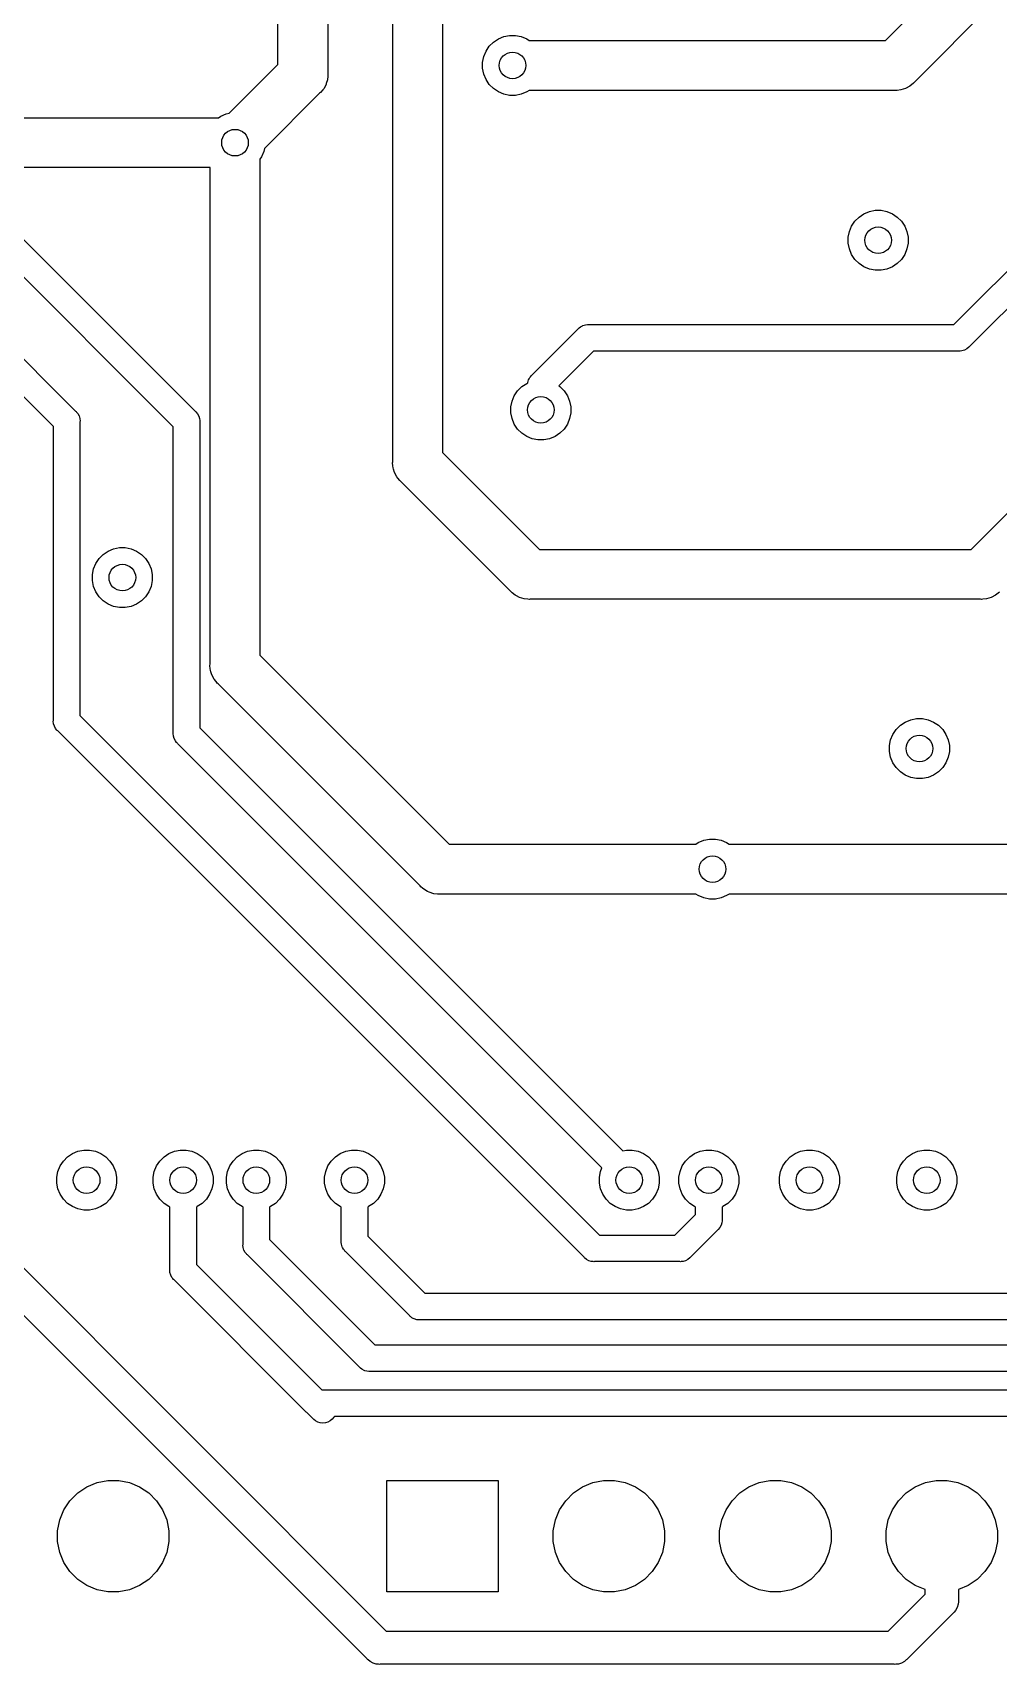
# Model space of a CAD drawing. Extents: x 3.58 to 7.49, y -4.48 to -2.36.
# Drawn here: x 5.611 to 6.191, y -4.45 to -3.469 of the extents above; entities that cross this region are included whole.
import ezdxf

# ---------------------------------------------------------------- set-up
doc = ezdxf.new("R2010")
doc.units = 0
doc.header["$MEASUREMENT"] = 0
doc.layers.add('BLACK', color=7, linetype='CONTINUOUS')

msp = doc.modelspace()

# ---------------------------------------------------------------- linework, layer by layer
at = {"layer": 'BLACK', "linetype": 'CONTINUOUS'}
for p, q in [((5.85709, -3.18298), (5.85709, -3.7217)), ((5.82709, -3.72718), (5.82709, -3.18846)), ((5.78809, -3.33173), (5.78809, -3.49389)), ((5.75809, -3.48842), (5.75809, -3.33721)), ((6.1644, -3.64476), (6.44594, -3.36322)), ((6.45932, -3.37247), (6.17365, -3.65813)), ((6.12331, -3.47398), (6.16256, -3.43473)), ((6.18764, -3.45207), (6.14066, -3.49906)), ((5.89059, -3.47302), (5.89386, -3.47167)), ((5.89386, -3.47167), (5.89734, -3.47098)), ((5.89734, -3.47098), (5.90089, -3.47098)), ((5.90089, -3.47098), (5.90436, -3.47167)), ((5.90436, -3.47167), (5.90764, -3.47302)), ((5.88181, -3.48373), (5.88316, -3.48045)), ((5.88316, -3.48045), (5.88513, -3.4775)), ((5.88513, -3.4775), (5.88764, -3.47499)), ((5.88764, -3.47499), (5.89059, -3.47302)), ((5.90764, -3.47302), (5.90906, -3.47398)), ((5.90906, -3.47398), (6.12331, -3.47398)), ((5.72871, -3.51779), (5.75809, -3.48842)), ((5.88111, -3.4872), (5.88181, -3.48373)), ((5.88111, -3.49075), (5.88111, -3.4872)), ((5.88181, -3.49423), (5.88111, -3.49075)), ((5.78701, -3.5004), (5.78562, -3.503)), ((5.78715, -3.49993), (5.78701, -3.5004)), ((5.78787, -3.49757), (5.78715, -3.49993)), ((5.78809, -3.49537), (5.78787, -3.49757)), ((5.78809, -3.49389), (5.78816, -3.49463)), ((5.78816, -3.49463), (5.78809, -3.49537)), ((5.78809, -3.49537), (5.78809, -3.49537)), ((5.88316, -3.4975), (5.88181, -3.49423)), ((5.88513, -3.50045), (5.88316, -3.4975)), ((5.88764, -3.50296), (5.88513, -3.50045)), ((6.14019, -3.49963), (6.1379, -3.50151)), ((6.14066, -3.49906), (6.14019, -3.49963)), ((5.78317, -3.50576), (5.74993, -3.539)), ((5.78374, -3.50529), (5.78317, -3.50576)), ((5.785, -3.50376), (5.78374, -3.50529)), ((5.78562, -3.503), (5.785, -3.50376)), ((5.89059, -3.50493), (5.88764, -3.50296)), ((5.89386, -3.50628), (5.89059, -3.50493)), ((5.89734, -3.50698), (5.89386, -3.50628)), ((5.90089, -3.50698), (5.89734, -3.50698)), ((5.90436, -3.50628), (5.90089, -3.50698)), ((5.90764, -3.50493), (5.90436, -3.50628)), ((5.90906, -3.50398), (5.90764, -3.50493)), ((6.12879, -3.50398), (5.90906, -3.50398)), ((6.12953, -3.50405), (6.12879, -3.50398)), ((6.13026, -3.50398), (6.12953, -3.50405)), ((6.13247, -3.50376), (6.13026, -3.50398)), ((6.13026, -3.50398), (6.13026, -3.50398)), ((6.1353, -3.5029), (6.13247, -3.50376)), ((6.1379, -3.50151), (6.1353, -3.5029)), ((5.49558, -3.52043), (5.72233, -3.52043)), ((5.72233, -3.52043), (5.72376, -3.51948)), ((5.72376, -3.51948), (5.72703, -3.51812)), ((5.72703, -3.51812), (5.72871, -3.51779)), ((5.74993, -3.539), (5.74959, -3.54068)), ((5.74823, -3.54396), (5.74728, -3.54538)), ((5.74728, -3.54538), (5.74728, -3.84339)), ((5.74959, -3.54068), (5.74823, -3.54396)), ((5.71728, -3.55043), (5.49011, -3.55043)), ((5.71728, -3.84887), (5.71728, -3.55043)), ((6.10742, -3.58011), (6.11037, -3.57814)), ((6.11037, -3.57814), (6.11365, -3.57679)), ((6.11365, -3.57679), (6.11712, -3.57609)), ((6.11712, -3.57609), (6.12067, -3.57609)), ((6.12067, -3.57609), (6.12415, -3.57679)), ((6.12415, -3.57679), (6.12742, -3.57814)), ((6.12742, -3.57814), (6.13037, -3.58011)), ((5.59281, -3.58124), (5.70852, -3.69695)), ((6.1009, -3.59232), (6.10159, -3.58884)), ((6.10159, -3.58884), (6.10295, -3.58557)), ((6.10295, -3.58557), (6.10492, -3.58262)), ((6.10492, -3.58262), (6.10742, -3.58011)), ((6.13037, -3.58011), (6.13288, -3.58262)), ((6.13288, -3.58262), (6.13485, -3.58557)), ((6.13485, -3.58557), (6.13621, -3.58884)), ((6.13621, -3.58884), (6.1369, -3.59232)), ((5.69514, -3.7062), (5.58356, -3.59461)), ((6.1009, -3.59587), (6.1009, -3.59232)), ((6.10159, -3.59934), (6.1009, -3.59587)), ((6.1369, -3.59587), (6.13621, -3.59934)), ((6.1369, -3.59232), (6.1369, -3.59587)), ((6.10295, -3.60262), (6.10159, -3.59934)), ((6.10492, -3.60557), (6.10295, -3.60262)), ((6.10742, -3.60808), (6.10492, -3.60557)), ((6.11037, -3.61005), (6.10742, -3.60808)), ((6.13037, -3.60808), (6.12742, -3.61005)), ((6.13288, -3.60557), (6.13037, -3.60808)), ((6.13485, -3.60262), (6.13288, -3.60557)), ((6.13621, -3.59934), (6.13485, -3.60262)), ((6.11365, -3.6114), (6.11037, -3.61005)), ((6.11712, -3.61209), (6.11365, -3.6114)), ((6.12067, -3.61209), (6.11712, -3.61209)), ((6.12415, -3.6114), (6.12067, -3.61209)), ((6.12742, -3.61005), (6.12415, -3.6114)), ((5.57693, -3.63727), (5.63648, -3.69682)), ((5.91076, -3.67517), (5.93855, -3.64738)), ((5.93855, -3.64738), (5.9388, -3.64707)), ((5.9388, -3.64707), (5.93911, -3.64682)), ((5.93911, -3.64682), (5.94002, -3.64607)), ((5.94002, -3.64607), (5.94113, -3.64548)), ((5.94113, -3.64548), (5.94141, -3.64533)), ((5.94141, -3.64533), (5.94292, -3.64487)), ((5.94292, -3.64487), (5.9441, -3.64476)), ((5.9441, -3.64476), (5.94449, -3.64472)), ((5.9441, -3.64476), (5.9441, -3.64476)), ((5.94449, -3.64472), (5.94488, -3.64476)), ((5.94488, -3.64476), (6.1644, -3.64476)), ((5.6231, -3.70607), (5.56562, -3.64859)), ((6.17365, -3.65813), (6.1734, -3.65844)), ((5.9478, -3.66076), (5.92693, -3.68162)), ((6.16732, -3.66076), (5.9478, -3.66076)), ((6.16772, -3.66079), (6.16732, -3.66076)), ((6.16811, -3.66076), (6.16772, -3.66079)), ((6.16928, -3.66064), (6.16811, -3.66076)), ((6.16811, -3.66076), (6.16811, -3.66076)), ((6.17079, -3.66018), (6.16928, -3.66064)), ((6.17218, -3.65944), (6.17079, -3.66018)), ((6.1734, -3.65844), (6.17218, -3.65944)), ((5.90871, -3.67803), (5.90908, -3.67734)), ((5.90908, -3.67734), (5.90946, -3.67664)), ((5.90946, -3.67664), (5.90989, -3.67611)), ((5.90989, -3.67611), (5.91046, -3.67542)), ((5.91046, -3.67542), (5.91076, -3.67517)), ((5.89883, -3.69081), (5.90019, -3.68754)), ((5.90019, -3.68754), (5.90216, -3.68459)), ((5.90216, -3.68459), (5.90467, -3.68208)), ((5.90467, -3.68208), (5.90762, -3.68011)), ((5.90762, -3.68011), (5.90823, -3.67986)), ((5.90823, -3.67986), (5.90826, -3.67953)), ((5.90826, -3.67953), (5.90871, -3.67803)), ((5.92693, -3.68162), (5.92762, -3.68208)), ((5.92762, -3.68208), (5.93012, -3.68459)), ((5.93012, -3.68459), (5.93209, -3.68754)), ((5.93209, -3.68754), (5.93345, -3.69081)), ((5.63648, -3.69682), (5.63679, -3.69707)), ((5.63679, -3.69707), (5.63704, -3.69738)), ((5.63704, -3.69738), (5.63704, -3.69738)), ((5.63704, -3.69738), (5.63779, -3.69829)), ((5.70852, -3.69695), (5.70883, -3.6972)), ((5.70883, -3.6972), (5.70983, -3.69842)), ((5.89814, -3.69429), (5.89883, -3.69081)), ((5.89814, -3.69784), (5.89814, -3.69429)), ((5.93345, -3.69081), (5.93414, -3.69429)), ((5.93414, -3.69429), (5.93414, -3.69784)), ((5.6231, -3.88268), (5.6231, -3.70607)), ((5.63779, -3.69829), (5.63853, -3.69968)), ((5.63853, -3.69968), (5.63899, -3.70119)), ((5.63899, -3.70119), (5.63914, -3.70276)), ((5.63914, -3.70276), (5.6391, -3.70315)), ((5.6391, -3.70315), (5.6391, -3.87976)), ((5.69514, -3.89015), (5.69514, -3.7062)), ((5.70983, -3.69842), (5.71057, -3.69981)), ((5.71057, -3.69981), (5.71103, -3.70131)), ((5.71103, -3.70131), (5.71114, -3.70249)), ((5.71114, -3.70249), (5.71114, -3.70249)), ((5.71114, -3.70249), (5.71118, -3.70288)), ((5.71118, -3.70288), (5.71114, -3.70327)), ((5.71114, -3.70327), (5.71114, -3.88723)), ((5.89883, -3.70131), (5.89814, -3.69784)), ((5.90019, -3.70459), (5.89883, -3.70131)), ((5.90216, -3.70754), (5.90019, -3.70459)), ((5.93209, -3.70459), (5.93012, -3.70754)), ((5.93345, -3.70131), (5.93209, -3.70459)), ((5.93414, -3.69784), (5.93345, -3.70131)), ((5.90467, -3.71004), (5.90216, -3.70754)), ((5.90762, -3.71201), (5.90467, -3.71004)), ((5.91089, -3.71337), (5.90762, -3.71201)), ((5.91437, -3.71406), (5.91089, -3.71337)), ((5.91791, -3.71406), (5.91437, -3.71406)), ((5.92139, -3.71337), (5.91791, -3.71406)), ((5.92467, -3.71201), (5.92139, -3.71337)), ((5.92762, -3.71004), (5.92467, -3.71201)), ((5.93012, -3.70754), (5.92762, -3.71004)), ((5.85709, -3.7217), (5.91527, -3.77988)), ((5.82701, -3.72791), (5.82709, -3.72718)), ((5.82718, -3.72964), (5.82701, -3.72791)), ((5.8273, -3.73085), (5.82718, -3.72964)), ((5.82756, -3.73171), (5.8273, -3.73085)), ((5.82816, -3.73368), (5.82756, -3.73171)), ((5.82955, -3.73629), (5.82816, -3.73368)), ((5.83026, -3.73715), (5.82955, -3.73629)), ((5.83143, -3.73857), (5.83026, -3.73715)), ((5.832, -3.73904), (5.83143, -3.73857)), ((5.89793, -3.80497), (5.832, -3.73904)), ((6.17489, -3.77988), (6.1985, -3.75627)), ((5.64862, -3.78832), (5.65059, -3.78538)), ((5.65059, -3.78538), (5.65309, -3.78287)), ((5.65309, -3.78287), (5.65604, -3.7809)), ((5.65604, -3.7809), (5.65932, -3.77954)), ((5.65932, -3.77954), (5.66279, -3.77885)), ((5.66279, -3.77885), (5.66634, -3.77885)), ((5.66634, -3.77885), (5.66982, -3.77954)), ((5.66982, -3.77954), (5.67309, -3.7809)), ((5.67309, -3.7809), (5.67604, -3.78287)), ((5.67604, -3.78287), (5.67855, -3.78538)), ((5.67855, -3.78538), (5.68052, -3.78832)), ((5.91527, -3.77988), (6.17489, -3.77988)), ((5.64657, -3.79508), (5.64726, -3.7916)), ((5.64657, -3.79862), (5.64657, -3.79508)), ((5.64726, -3.7916), (5.64862, -3.78832)), ((5.68052, -3.78832), (5.68188, -3.7916)), ((5.68188, -3.7916), (5.68257, -3.79508)), ((5.68257, -3.79508), (5.68257, -3.79862)), ((5.64726, -3.8021), (5.64657, -3.79862)), ((5.64862, -3.80538), (5.64726, -3.8021)), ((5.68188, -3.8021), (5.68052, -3.80538)), ((5.68257, -3.79862), (5.68188, -3.8021)), ((5.8984, -3.80554), (5.89793, -3.80497)), ((5.65059, -3.80832), (5.64862, -3.80538)), ((5.65309, -3.81083), (5.65059, -3.80832)), ((5.65604, -3.8128), (5.65309, -3.81083)), ((5.65932, -3.81416), (5.65604, -3.8128)), ((5.66279, -3.81485), (5.65932, -3.81416)), ((5.66634, -3.81485), (5.66279, -3.81485)), ((5.66982, -3.81416), (5.66634, -3.81485)), ((5.67309, -3.8128), (5.66982, -3.81416)), ((5.67604, -3.81083), (5.67309, -3.8128)), ((5.67855, -3.80832), (5.67604, -3.81083)), ((5.68052, -3.80538), (5.67855, -3.80832)), ((5.89897, -3.80601), (5.8984, -3.80554)), ((5.90068, -3.80741), (5.89897, -3.80601)), ((5.90159, -3.8079), (5.90068, -3.80741)), ((5.90329, -3.80881), (5.90159, -3.8079)), ((5.90611, -3.80966), (5.90329, -3.80881)), ((5.90832, -3.80988), (5.90611, -3.80966)), ((5.90906, -3.80995), (5.90832, -3.80988)), ((5.90832, -3.80988), (5.90832, -3.80988)), ((5.90979, -3.80988), (5.90906, -3.80995)), ((6.18037, -3.80988), (5.90979, -3.80988)), ((6.1811, -3.80995), (6.18037, -3.80988)), ((6.18184, -3.80988), (6.1811, -3.80995)), ((6.18404, -3.80966), (6.18184, -3.80988)), ((6.18184, -3.80988), (6.18184, -3.80988)), ((6.18687, -3.80881), (6.18404, -3.80966)), ((6.18948, -3.80741), (6.18687, -3.80881)), ((6.19176, -3.80554), (6.18948, -3.80741)), ((5.74728, -3.84339), (5.86094, -3.95705)), ((5.71721, -3.84961), (5.71728, -3.84887)), ((5.71742, -3.85177), (5.71721, -3.84961)), ((5.7175, -3.85255), (5.71742, -3.85177)), ((5.71776, -3.8534), (5.7175, -3.85255)), ((5.71836, -3.85537), (5.71776, -3.8534)), ((5.71975, -3.85798), (5.71836, -3.85537)), ((5.72091, -3.85939), (5.71975, -3.85798)), ((5.72163, -3.86026), (5.72091, -3.85939)), ((5.7222, -3.86073), (5.72163, -3.86026)), ((5.8436, -3.98213), (5.7222, -3.86073)), ((5.62306, -3.88307), (5.6231, -3.88268)), ((5.62322, -3.88464), (5.62306, -3.88307)), ((5.6391, -3.87976), (5.95134, -4.19199)), ((6.13223, -3.88562), (6.13517, -3.88365)), ((6.13517, -3.88365), (6.13845, -3.8823)), ((6.13845, -3.8823), (6.14193, -3.88161)), ((6.14193, -3.88161), (6.14547, -3.88161)), ((6.14547, -3.88161), (6.14895, -3.8823)), ((6.14895, -3.8823), (6.15223, -3.88365)), ((6.15223, -3.88365), (6.15518, -3.88562)), ((5.62368, -3.88615), (5.62322, -3.88464)), ((5.62442, -3.88754), (5.62368, -3.88615)), ((5.62517, -3.88845), (5.62442, -3.88754)), ((5.62542, -3.88876), (5.62517, -3.88845)), ((5.62572, -3.88901), (5.62542, -3.88876)), ((5.94209, -4.20537), (5.62572, -3.88901)), ((5.6951, -3.89054), (5.69514, -3.89015)), ((5.69526, -3.89211), (5.6951, -3.89054)), ((5.69571, -3.89362), (5.69526, -3.89211)), ((5.71114, -3.88723), (5.96534, -4.14143)), ((6.12639, -3.89436), (6.12775, -3.89108)), ((6.12775, -3.89108), (6.12972, -3.88813)), ((6.12972, -3.88813), (6.13223, -3.88562)), ((6.15518, -3.88562), (6.15768, -3.88813)), ((6.15768, -3.88813), (6.15965, -3.89108)), ((6.15965, -3.89108), (6.16101, -3.89436)), ((5.69646, -3.89501), (5.69571, -3.89362)), ((5.69716, -3.89586), (5.69646, -3.89501)), ((5.69746, -3.89623), (5.69716, -3.89586)), ((5.69776, -3.89648), (5.69746, -3.89623)), ((5.95287, -4.15159), (5.69776, -3.89648)), ((6.1257, -3.89783), (6.12639, -3.89436)), ((6.1257, -3.90138), (6.1257, -3.89783)), ((6.12639, -3.90486), (6.1257, -3.90138)), ((6.16101, -3.89436), (6.1617, -3.89783)), ((6.1617, -3.90138), (6.16101, -3.90486)), ((6.1617, -3.89783), (6.1617, -3.90138)), ((6.12775, -3.90813), (6.12639, -3.90486)), ((6.12972, -3.91108), (6.12775, -3.90813)), ((6.13223, -3.91359), (6.12972, -3.91108)), ((6.15768, -3.91108), (6.15518, -3.91359)), ((6.15965, -3.90813), (6.15768, -3.91108)), ((6.16101, -3.90486), (6.15965, -3.90813)), ((6.13517, -3.91556), (6.13223, -3.91359)), ((6.13845, -3.91691), (6.13517, -3.91556)), ((6.14193, -3.91761), (6.13845, -3.91691)), ((6.14547, -3.91761), (6.14193, -3.91761)), ((6.14895, -3.91691), (6.14547, -3.91761)), ((6.15223, -3.91556), (6.14895, -3.91691)), ((6.15518, -3.91359), (6.15223, -3.91556)), ((5.86094, -3.95705), (6.00934, -3.95705)), ((6.00934, -3.95705), (6.01077, -3.9561)), ((6.01077, -3.9561), (6.01404, -3.95474)), ((6.01404, -3.95474), (6.01752, -3.95405)), ((6.01752, -3.95405), (6.02106, -3.95405)), ((6.02106, -3.95405), (6.02454, -3.95474)), ((6.02454, -3.95474), (6.02782, -3.9561)), ((6.02782, -3.9561), (6.02924, -3.95705)), ((6.02924, -3.95705), (6.31032, -3.95705)), ((5.84407, -3.98271), (5.8436, -3.98213)), ((5.84507, -3.98353), (5.84407, -3.98271)), ((5.84635, -3.98458), (5.84507, -3.98353)), ((5.84806, -3.9855), (5.84635, -3.98458)), ((5.84896, -3.98597), (5.84806, -3.9855)), ((5.85178, -3.98683), (5.84896, -3.98597)), ((5.85399, -3.98705), (5.85178, -3.98683)), ((5.85472, -3.98712), (5.85399, -3.98705)), ((5.85399, -3.98705), (5.85399, -3.98705)), ((5.85546, -3.98705), (5.85472, -3.98712)), ((6.00934, -3.98705), (5.85546, -3.98705)), ((6.01077, -3.988), (6.00934, -3.98705)), ((6.01404, -3.98936), (6.01077, -3.988)), ((6.01752, -3.99005), (6.01404, -3.98936)), ((6.02106, -3.99005), (6.01752, -3.99005)), ((6.02454, -3.98936), (6.02106, -3.99005)), ((6.02782, -3.988), (6.02454, -3.98936)), ((6.02924, -3.98705), (6.02782, -3.988)), ((6.3158, -3.98705), (6.02924, -3.98705)), ((5.62714, -4.15047), (5.62911, -4.14752)), ((5.62911, -4.14752), (5.63161, -4.14501)), ((5.63161, -4.14501), (5.63456, -4.14304)), ((5.63456, -4.14304), (5.63784, -4.14168)), ((5.63784, -4.14168), (5.64131, -4.14099)), ((5.64131, -4.14099), (5.64486, -4.14099)), ((5.64486, -4.14099), (5.64834, -4.14168)), ((5.64834, -4.14168), (5.65161, -4.14304)), ((5.65161, -4.14304), (5.65456, -4.14501)), ((5.65456, -4.14501), (5.65707, -4.14752)), ((5.65707, -4.14752), (5.65904, -4.15047)), ((5.68514, -4.15047), (5.68711, -4.14752)), ((5.68711, -4.14752), (5.68961, -4.14501)), ((5.68961, -4.14501), (5.69256, -4.14304)), ((5.69256, -4.14304), (5.69584, -4.14168)), ((5.69584, -4.14168), (5.69931, -4.14099)), ((5.69931, -4.14099), (5.70286, -4.14099)), ((5.70286, -4.14099), (5.70634, -4.14168)), ((5.70634, -4.14168), (5.70961, -4.14304)), ((5.70961, -4.14304), (5.71256, -4.14501)), ((5.71256, -4.14501), (5.71507, -4.14752)), ((5.71507, -4.14752), (5.71704, -4.15047)), ((5.72914, -4.15047), (5.73111, -4.14752)), ((5.73111, -4.14752), (5.73361, -4.14501)), ((5.73361, -4.14501), (5.73656, -4.14304)), ((5.73656, -4.14304), (5.73984, -4.14168)), ((5.73984, -4.14168), (5.74331, -4.14099)), ((5.74331, -4.14099), (5.74686, -4.14099)), ((5.74686, -4.14099), (5.75034, -4.14168)), ((5.75034, -4.14168), (5.75361, -4.14304)), ((5.75361, -4.14304), (5.75656, -4.14501)), ((5.75656, -4.14501), (5.75907, -4.14752)), ((5.75907, -4.14752), (5.76104, -4.15047)), ((5.78814, -4.15047), (5.79011, -4.14752)), ((5.79011, -4.14752), (5.79261, -4.14501)), ((5.79261, -4.14501), (5.79556, -4.14304)), ((5.79556, -4.14304), (5.79884, -4.14168)), ((5.79884, -4.14168), (5.80231, -4.14099)), ((5.80231, -4.14099), (5.80586, -4.14099)), ((5.80586, -4.14099), (5.80934, -4.14168)), ((5.80934, -4.14168), (5.81261, -4.14304)), ((5.81261, -4.14304), (5.81556, -4.14501)), ((5.81556, -4.14501), (5.81807, -4.14752)), ((5.81807, -4.14752), (5.82004, -4.15047)), ((5.96534, -4.14143), (5.96752, -4.14099)), ((5.96752, -4.14099), (5.97106, -4.14099)), ((5.97106, -4.14099), (5.97454, -4.14168)), ((5.97454, -4.14168), (5.97782, -4.14304)), ((5.97782, -4.14304), (5.98077, -4.14501)), ((5.98077, -4.14501), (5.98327, -4.14752)), ((5.98327, -4.14752), (5.98524, -4.15047)), ((6.00114, -4.15047), (6.00311, -4.14752)), ((6.00311, -4.14752), (6.00561, -4.14501)), ((6.00561, -4.14501), (6.00856, -4.14304)), ((6.00856, -4.14304), (6.01184, -4.14168)), ((6.01184, -4.14168), (6.01531, -4.14099)), ((6.01531, -4.14099), (6.01886, -4.14099)), ((6.01886, -4.14099), (6.02234, -4.14168)), ((6.02234, -4.14168), (6.02561, -4.14304)), ((6.02561, -4.14304), (6.02856, -4.14501)), ((6.02856, -4.14501), (6.03107, -4.14752)), ((6.03107, -4.14752), (6.03304, -4.15047)), ((6.06161, -4.15047), (6.06358, -4.14752)), ((6.06358, -4.14752), (6.06608, -4.14501)), ((6.06608, -4.14501), (6.06903, -4.14304)), ((6.06903, -4.14304), (6.07231, -4.14168)), ((6.07231, -4.14168), (6.07579, -4.14099)), ((6.07579, -4.14099), (6.07933, -4.14099)), ((6.07933, -4.14099), (6.08281, -4.14168)), ((6.08281, -4.14168), (6.08609, -4.14304)), ((6.08609, -4.14304), (6.08903, -4.14501)), ((6.08903, -4.14501), (6.09154, -4.14752)), ((6.09154, -4.14752), (6.09351, -4.15047)), ((6.13214, -4.15047), (6.13411, -4.14752)), ((6.13411, -4.14752), (6.13661, -4.14501)), ((6.13661, -4.14501), (6.13956, -4.14304)), ((6.13956, -4.14304), (6.14284, -4.14168)), ((6.14284, -4.14168), (6.14631, -4.14099)), ((6.14631, -4.14099), (6.14986, -4.14099)), ((6.14986, -4.14099), (6.15334, -4.14168)), ((6.15334, -4.14168), (6.15661, -4.14304)), ((6.15661, -4.14304), (6.15956, -4.14501)), ((6.15956, -4.14501), (6.16207, -4.14752)), ((6.16207, -4.14752), (6.16404, -4.15047)), ((5.62509, -4.15722), (5.62578, -4.15374)), ((5.62509, -4.16076), (5.62509, -4.15722)), ((5.62578, -4.15374), (5.62714, -4.15047)), ((5.65904, -4.15047), (5.66039, -4.15374)), ((5.66039, -4.15374), (5.66109, -4.15722)), ((5.66109, -4.15722), (5.66109, -4.16076)), ((5.68309, -4.15722), (5.68378, -4.15374)), ((5.68309, -4.16076), (5.68309, -4.15722)), ((5.68378, -4.15374), (5.68514, -4.15047)), ((5.71704, -4.15047), (5.71839, -4.15374)), ((5.71839, -4.15374), (5.71909, -4.15722)), ((5.71909, -4.15722), (5.71909, -4.16076)), ((5.72709, -4.15722), (5.72778, -4.15374)), ((5.72709, -4.16076), (5.72709, -4.15722)), ((5.72778, -4.15374), (5.72914, -4.15047)), ((5.76104, -4.15047), (5.76239, -4.15374)), ((5.76239, -4.15374), (5.76309, -4.15722)), ((5.76309, -4.15722), (5.76309, -4.16076)), ((5.78609, -4.15722), (5.78678, -4.15374)), ((5.78609, -4.16076), (5.78609, -4.15722)), ((5.78678, -4.15374), (5.78814, -4.15047)), ((5.82004, -4.15047), (5.82139, -4.15374)), ((5.82139, -4.15374), (5.82209, -4.15722)), ((5.82209, -4.15722), (5.82209, -4.16076)), ((5.95129, -4.15722), (5.95198, -4.15374)), ((5.95129, -4.16076), (5.95129, -4.15722)), ((5.95198, -4.15374), (5.95287, -4.15159)), ((5.98524, -4.15047), (5.9866, -4.15374)), ((5.9866, -4.15374), (5.98729, -4.15722)), ((5.98729, -4.15722), (5.98729, -4.16076)), ((5.99909, -4.15722), (5.99978, -4.15374)), ((5.99909, -4.16076), (5.99909, -4.15722)), ((5.99978, -4.15374), (6.00114, -4.15047)), ((6.03304, -4.15047), (6.03439, -4.15374)), ((6.03439, -4.15374), (6.03509, -4.15722)), ((6.03509, -4.15722), (6.03509, -4.16076)), ((6.05956, -4.15722), (6.06025, -4.15374)), ((6.05956, -4.16076), (6.05956, -4.15722)), ((6.06025, -4.15374), (6.06161, -4.15047)), ((6.09351, -4.15047), (6.09487, -4.15374)), ((6.09487, -4.15374), (6.09556, -4.15722)), ((6.09556, -4.15722), (6.09556, -4.16076)), ((6.13009, -4.15722), (6.13078, -4.15374)), ((6.13009, -4.16076), (6.13009, -4.15722)), ((6.13078, -4.15374), (6.13214, -4.15047)), ((6.16404, -4.15047), (6.16539, -4.15374)), ((6.16539, -4.15374), (6.16609, -4.15722)), ((6.16609, -4.15722), (6.16609, -4.16076)), ((5.62578, -4.16424), (5.62509, -4.16076)), ((5.62714, -4.16752), (5.62578, -4.16424)), ((5.62911, -4.17047), (5.62714, -4.16752)), ((5.65904, -4.16752), (5.65707, -4.17047)), ((5.66039, -4.16424), (5.65904, -4.16752)), ((5.66109, -4.16076), (5.66039, -4.16424)), ((5.68378, -4.16424), (5.68309, -4.16076)), ((5.68514, -4.16752), (5.68378, -4.16424)), ((5.68711, -4.17047), (5.68514, -4.16752)), ((5.71704, -4.16752), (5.71507, -4.17047)), ((5.71839, -4.16424), (5.71704, -4.16752)), ((5.71909, -4.16076), (5.71839, -4.16424)), ((5.72778, -4.16424), (5.72709, -4.16076)), ((5.72914, -4.16752), (5.72778, -4.16424)), ((5.73111, -4.17047), (5.72914, -4.16752)), ((5.76104, -4.16752), (5.75907, -4.17047)), ((5.76239, -4.16424), (5.76104, -4.16752)), ((5.76309, -4.16076), (5.76239, -4.16424)), ((5.78678, -4.16424), (5.78609, -4.16076)), ((5.78814, -4.16752), (5.78678, -4.16424)), ((5.79011, -4.17047), (5.78814, -4.16752)), ((5.82004, -4.16752), (5.81807, -4.17047)), ((5.82139, -4.16424), (5.82004, -4.16752)), ((5.82209, -4.16076), (5.82139, -4.16424)), ((5.95198, -4.16424), (5.95129, -4.16076)), ((5.95334, -4.16752), (5.95198, -4.16424)), ((5.95531, -4.17047), (5.95334, -4.16752)), ((5.98524, -4.16752), (5.98327, -4.17047)), ((5.9866, -4.16424), (5.98524, -4.16752)), ((5.98729, -4.16076), (5.9866, -4.16424)), ((5.99978, -4.16424), (5.99909, -4.16076)), ((6.00114, -4.16752), (5.99978, -4.16424)), ((6.00311, -4.17047), (6.00114, -4.16752)), ((6.03304, -4.16752), (6.03107, -4.17047)), ((6.03439, -4.16424), (6.03304, -4.16752)), ((6.03509, -4.16076), (6.03439, -4.16424)), ((6.06025, -4.16424), (6.05956, -4.16076)), ((6.06161, -4.16752), (6.06025, -4.16424)), ((6.06358, -4.17047), (6.06161, -4.16752)), ((6.09351, -4.16752), (6.09154, -4.17047)), ((6.09487, -4.16424), (6.09351, -4.16752)), ((6.09556, -4.16076), (6.09487, -4.16424)), ((6.13078, -4.16424), (6.13009, -4.16076)), ((6.13214, -4.16752), (6.13078, -4.16424)), ((6.13411, -4.17047), (6.13214, -4.16752)), ((6.16404, -4.16752), (6.16207, -4.17047)), ((6.16539, -4.16424), (6.16404, -4.16752)), ((6.16609, -4.16076), (6.16539, -4.16424)), ((5.63161, -4.17297), (5.62911, -4.17047)), ((5.63456, -4.17494), (5.63161, -4.17297)), ((5.63784, -4.1763), (5.63456, -4.17494)), ((5.64131, -4.17699), (5.63784, -4.1763)), ((5.64486, -4.17699), (5.64131, -4.17699)), ((5.64834, -4.1763), (5.64486, -4.17699)), ((5.65161, -4.17494), (5.64834, -4.1763)), ((5.65456, -4.17297), (5.65161, -4.17494)), ((5.65707, -4.17047), (5.65456, -4.17297)), ((5.68961, -4.17297), (5.68711, -4.17047)), ((5.69256, -4.17494), (5.68961, -4.17297)), ((5.69309, -4.17516), (5.69256, -4.17494)), ((5.69309, -4.2126), (5.69309, -4.17516)), ((5.70961, -4.17494), (5.70909, -4.17516)), ((5.70909, -4.17516), (5.70909, -4.20968)), ((5.71256, -4.17297), (5.70961, -4.17494)), ((5.71507, -4.17047), (5.71256, -4.17297)), ((5.73361, -4.17297), (5.73111, -4.17047)), ((5.73656, -4.17494), (5.73361, -4.17297)), ((5.73709, -4.17516), (5.73656, -4.17494)), ((5.73709, -4.1976), (5.73709, -4.17516)), ((5.75361, -4.17494), (5.75309, -4.17516)), ((5.75309, -4.17516), (5.75309, -4.19468)), ((5.75656, -4.17297), (5.75361, -4.17494)), ((5.75907, -4.17047), (5.75656, -4.17297)), ((5.79261, -4.17297), (5.79011, -4.17047)), ((5.79556, -4.17494), (5.79261, -4.17297)), ((5.79609, -4.17516), (5.79556, -4.17494)), ((5.79609, -4.1956), (5.79609, -4.17516)), ((5.81261, -4.17494), (5.81209, -4.17516)), ((5.81209, -4.17516), (5.81209, -4.19268)), ((5.81556, -4.17297), (5.81261, -4.17494)), ((5.81807, -4.17047), (5.81556, -4.17297)), ((5.95782, -4.17297), (5.95531, -4.17047)), ((5.96077, -4.17494), (5.95782, -4.17297)), ((5.96404, -4.1763), (5.96077, -4.17494)), ((5.96752, -4.17699), (5.96404, -4.1763)), ((5.97106, -4.17699), (5.96752, -4.17699)), ((5.97454, -4.1763), (5.97106, -4.17699)), ((5.97782, -4.17494), (5.97454, -4.1763)), ((5.98077, -4.17297), (5.97782, -4.17494)), ((5.98327, -4.17047), (5.98077, -4.17297)), ((6.00561, -4.17297), (6.00311, -4.17047)), ((6.00856, -4.17494), (6.00561, -4.17297)), ((6.00909, -4.17516), (6.00856, -4.17494)), ((6.00909, -4.17968), (6.00909, -4.17516)), ((6.02561, -4.17494), (6.02509, -4.17516)), ((6.02509, -4.17516), (6.02509, -4.1826)), ((6.02856, -4.17297), (6.02561, -4.17494)), ((6.03107, -4.17047), (6.02856, -4.17297)), ((6.06608, -4.17297), (6.06358, -4.17047)), ((6.06903, -4.17494), (6.06608, -4.17297)), ((6.07231, -4.1763), (6.06903, -4.17494)), ((6.07579, -4.17699), (6.07231, -4.1763)), ((6.07933, -4.17699), (6.07579, -4.17699)), ((6.08281, -4.1763), (6.07933, -4.17699)), ((6.08609, -4.17494), (6.08281, -4.1763)), ((6.08903, -4.17297), (6.08609, -4.17494)), ((6.09154, -4.17047), (6.08903, -4.17297)), ((6.13661, -4.17297), (6.13411, -4.17047)), ((6.13956, -4.17494), (6.13661, -4.17297)), ((6.14284, -4.1763), (6.13956, -4.17494)), ((6.14631, -4.17699), (6.14284, -4.1763)), ((6.14986, -4.17699), (6.14631, -4.17699)), ((6.15334, -4.1763), (6.14986, -4.17699)), ((6.15661, -4.17494), (6.15334, -4.1763)), ((6.15956, -4.17297), (6.15661, -4.17494)), ((6.16207, -4.17047), (6.15956, -4.17297)), ((5.57309, -4.17985), (5.82323, -4.42999)), ((5.99677, -4.19199), (6.00909, -4.17968)), ((6.02377, -4.18746), (6.02277, -4.18868)), ((6.02451, -4.18607), (6.02377, -4.18746)), ((6.02497, -4.18456), (6.02451, -4.18607)), ((6.02509, -4.18339), (6.02497, -4.18456)), ((6.02509, -4.1826), (6.02513, -4.18299)), ((6.02513, -4.18299), (6.02509, -4.18338)), ((6.02509, -4.18338), (6.02509, -4.18339)), ((5.81167, -4.44672), (5.55636, -4.19141)), ((5.75309, -4.19468), (5.8164, -4.25799)), ((5.79605, -4.19599), (5.79609, -4.1956)), ((5.79609, -4.19638), (5.79605, -4.19599)), ((5.79609, -4.19639), (5.79609, -4.19638)), ((5.7962, -4.19756), (5.79609, -4.19639)), ((5.79666, -4.19907), (5.7962, -4.19756)), ((5.81209, -4.19268), (5.8464, -4.22699)), ((5.95134, -4.19199), (5.99677, -4.19199)), ((6.02247, -4.18893), (6.00602, -4.20537)), ((6.02277, -4.18868), (6.02247, -4.18893)), ((5.73705, -4.19799), (5.73709, -4.1976)), ((5.7372, -4.19956), (5.73705, -4.19799)), ((5.73766, -4.20107), (5.7372, -4.19956)), ((5.7384, -4.20246), (5.73766, -4.20107)), ((5.73915, -4.20337), (5.7384, -4.20246)), ((5.7394, -4.20368), (5.73915, -4.20337)), ((5.73971, -4.20393), (5.7394, -4.20368)), ((5.80715, -4.27137), (5.73971, -4.20393)), ((5.79692, -4.19956), (5.79666, -4.19907)), ((5.7974, -4.20046), (5.79692, -4.19956)), ((5.79783, -4.20098), (5.7974, -4.20046)), ((5.7984, -4.20168), (5.79783, -4.20098)), ((5.79871, -4.20193), (5.7984, -4.20168)), ((5.83715, -4.24037), (5.79871, -4.20193)), ((5.94234, -4.20568), (5.94209, -4.20537)), ((5.94356, -4.20668), (5.94234, -4.20568)), ((5.94495, -4.20742), (5.94356, -4.20668)), ((6.00455, -4.20668), (6.00316, -4.20742)), ((6.00577, -4.20568), (6.00455, -4.20668)), ((6.00602, -4.20537), (6.00577, -4.20568)), ((5.69305, -4.21299), (5.69309, -4.2126)), ((5.6932, -4.21456), (5.69305, -4.21299)), ((5.69366, -4.21607), (5.6932, -4.21456)), ((5.6944, -4.21746), (5.69366, -4.21607)), ((5.70909, -4.20968), (5.7844, -4.28499)), ((5.94646, -4.20788), (5.94495, -4.20742)), ((5.94763, -4.20799), (5.94646, -4.20788)), ((5.94802, -4.20803), (5.94763, -4.20799)), ((5.94763, -4.20799), (5.94763, -4.20799)), ((5.94842, -4.20799), (5.94802, -4.20803)), ((5.99969, -4.20799), (5.94842, -4.20799)), ((6.00009, -4.20803), (5.99969, -4.20799)), ((6.00048, -4.20799), (6.00009, -4.20803)), ((6.00165, -4.20788), (6.00048, -4.20799)), ((6.00048, -4.20799), (6.00048, -4.20799)), ((6.00316, -4.20742), (6.00165, -4.20788)), ((5.69495, -4.21812), (5.6944, -4.21746)), ((5.6954, -4.21868), (5.69495, -4.21812)), ((5.69571, -4.21893), (5.6954, -4.21868)), ((5.77515, -4.29837), (5.69571, -4.21893)), ((5.8464, -4.22699), (6.23877, -4.22699)), ((5.8374, -4.24068), (5.83715, -4.24037)), ((5.83771, -4.24093), (5.8374, -4.24068)), ((5.83862, -4.24168), (5.83771, -4.24093)), ((5.83936, -4.24207), (5.83862, -4.24168)), ((5.84001, -4.24242), (5.83936, -4.24207)), ((5.84152, -4.24288), (5.84001, -4.24242)), ((5.84269, -4.24299), (5.84152, -4.24288)), ((5.84309, -4.24303), (5.84269, -4.24299)), ((5.84269, -4.24299), (5.84269, -4.24299)), ((5.84348, -4.24299), (5.84309, -4.24303)), ((6.24169, -4.24299), (5.84348, -4.24299)), ((5.8164, -4.25799), (6.26337, -4.25799)), ((5.8074, -4.27168), (5.80715, -4.27137)), ((5.80771, -4.27193), (5.8074, -4.27168)), ((5.80862, -4.27268), (5.80771, -4.27193)), ((5.81001, -4.27342), (5.80862, -4.27268)), ((5.81036, -4.27353), (5.81001, -4.27342)), ((5.81152, -4.27388), (5.81036, -4.27353)), ((5.81269, -4.27399), (5.81152, -4.27388)), ((5.81309, -4.27403), (5.81269, -4.27399)), ((5.81269, -4.27399), (5.81269, -4.27399)), ((5.81348, -4.27399), (5.81309, -4.27403)), ((6.26629, -4.27399), (5.81348, -4.27399)), ((5.7844, -4.28499), (6.30077, -4.28499)), ((5.7754, -4.29868), (5.77515, -4.29837)), ((5.77571, -4.29893), (5.7754, -4.29868)), ((5.77971, -4.30293), (5.77571, -4.29893)), ((5.78062, -4.30368), (5.77971, -4.30293)), ((5.78201, -4.30442), (5.78062, -4.30368)), ((5.78352, -4.30488), (5.78201, -4.30442)), ((5.78509, -4.30503), (5.78352, -4.30488)), ((5.78665, -4.30488), (5.78509, -4.30503)), ((5.78816, -4.30442), (5.78665, -4.30488)), ((5.78955, -4.30368), (5.78816, -4.30442)), ((5.79077, -4.30268), (5.78955, -4.30368)), ((5.79177, -4.30146), (5.79077, -4.30268)), ((5.79202, -4.30099), (5.79177, -4.30146)), ((6.30369, -4.30099), (5.79202, -4.30099)), ((5.63775, -4.347), (5.64324, -4.34334)), ((5.64324, -4.34334), (5.64933, -4.34081)), ((5.64933, -4.34081), (5.65579, -4.33953)), ((5.65579, -4.33953), (5.66238, -4.33953)), ((5.66238, -4.33953), (5.66885, -4.34081)), ((5.66885, -4.34081), (5.67494, -4.34334)), ((5.67494, -4.34334), (5.68042, -4.347)), ((5.82362, -4.40646), (5.82362, -4.33953)), ((5.82362, -4.33953), (5.89055, -4.33953)), ((5.89055, -4.33953), (5.89055, -4.40646)), ((5.93575, -4.347), (5.94124, -4.34334)), ((5.94124, -4.34334), (5.94733, -4.34081)), ((5.94733, -4.34081), (5.95379, -4.33953)), ((5.95379, -4.33953), (5.96038, -4.33953)), ((5.96038, -4.33953), (5.96685, -4.34081)), ((5.96685, -4.34081), (5.97294, -4.34334)), ((5.97294, -4.34334), (5.97842, -4.347)), ((6.03575, -4.347), (6.04124, -4.34334)), ((6.04124, -4.34334), (6.04733, -4.34081)), ((6.04733, -4.34081), (6.05379, -4.33953)), ((6.05379, -4.33953), (6.06038, -4.33953)), ((6.06038, -4.33953), (6.06685, -4.34081)), ((6.06685, -4.34081), (6.07294, -4.34334)), ((6.07294, -4.34334), (6.07842, -4.347)), ((6.13575, -4.347), (6.14124, -4.34334)), ((6.14124, -4.34334), (6.14733, -4.34081)), ((6.14733, -4.34081), (6.15379, -4.33953)), ((6.15379, -4.33953), (6.16038, -4.33953)), ((6.16038, -4.33953), (6.16685, -4.34081)), ((6.16685, -4.34081), (6.17294, -4.34334)), ((6.17294, -4.34334), (6.17842, -4.347)), ((5.62943, -4.35714), (5.63309, -4.35166)), ((5.63309, -4.35166), (5.63775, -4.347)), ((5.68042, -4.347), (5.68508, -4.35166)), ((5.68508, -4.35166), (5.68874, -4.35714)), ((5.92743, -4.35714), (5.93109, -4.35166)), ((5.93109, -4.35166), (5.93575, -4.347)), ((5.97842, -4.347), (5.98308, -4.35166)), ((5.98308, -4.35166), (5.98674, -4.35714)), ((6.02743, -4.35714), (6.03109, -4.35166)), ((6.03109, -4.35166), (6.03575, -4.347)), ((6.07842, -4.347), (6.08308, -4.35166)), ((6.08308, -4.35166), (6.08674, -4.35714)), ((6.12743, -4.35714), (6.13109, -4.35166)), ((6.13109, -4.35166), (6.13575, -4.347)), ((6.17842, -4.347), (6.18308, -4.35166)), ((6.18308, -4.35166), (6.18674, -4.35714)), ((5.62562, -4.3697), (5.62691, -4.36323)), ((5.62691, -4.36323), (5.62943, -4.35714)), ((5.68874, -4.35714), (5.69127, -4.36323)), ((5.69127, -4.36323), (5.69255, -4.3697)), ((5.92362, -4.3697), (5.92491, -4.36323)), ((5.92491, -4.36323), (5.92743, -4.35714)), ((5.98674, -4.35714), (5.98927, -4.36323)), ((5.98927, -4.36323), (5.99055, -4.3697)), ((6.02362, -4.3697), (6.02491, -4.36323)), ((6.02491, -4.36323), (6.02743, -4.35714)), ((6.08674, -4.35714), (6.08927, -4.36323)), ((6.08927, -4.36323), (6.09055, -4.3697)), ((6.12362, -4.3697), (6.12491, -4.36323)), ((6.12491, -4.36323), (6.12743, -4.35714)), ((6.18674, -4.35714), (6.18927, -4.36323)), ((6.18927, -4.36323), (6.19055, -4.3697)), ((5.62562, -4.37629), (5.62562, -4.3697)), ((5.69255, -4.3697), (5.69255, -4.37629)), ((5.92362, -4.37629), (5.92362, -4.3697)), ((5.99055, -4.3697), (5.99055, -4.37629)), ((6.02362, -4.37629), (6.02362, -4.3697)), ((6.09055, -4.3697), (6.09055, -4.37629)), ((6.12362, -4.37629), (6.12362, -4.3697)), ((6.19055, -4.3697), (6.19055, -4.37629)), ((5.62691, -4.38275), (5.62562, -4.37629)), ((5.62943, -4.38884), (5.62691, -4.38275)), ((5.69127, -4.38275), (5.68874, -4.38884)), ((5.69255, -4.37629), (5.69127, -4.38275)), ((5.92491, -4.38275), (5.92362, -4.37629)), ((5.92743, -4.38884), (5.92491, -4.38275)), ((5.98927, -4.38275), (5.98674, -4.38884)), ((5.99055, -4.37629), (5.98927, -4.38275)), ((6.02491, -4.38275), (6.02362, -4.37629)), ((6.02743, -4.38884), (6.02491, -4.38275)), ((6.08927, -4.38275), (6.08674, -4.38884)), ((6.09055, -4.37629), (6.08927, -4.38275)), ((6.12491, -4.38275), (6.12362, -4.37629)), ((6.12743, -4.38884), (6.12491, -4.38275)), ((6.18927, -4.38275), (6.18674, -4.38884)), ((6.19055, -4.37629), (6.18927, -4.38275)), ((5.63309, -4.39432), (5.62943, -4.38884)), ((5.68874, -4.38884), (5.68508, -4.39432)), ((5.93109, -4.39432), (5.92743, -4.38884)), ((5.98674, -4.38884), (5.98308, -4.39432)), ((6.03109, -4.39432), (6.02743, -4.38884)), ((6.08674, -4.38884), (6.08308, -4.39432)), ((6.13109, -4.39432), (6.12743, -4.38884)), ((6.18674, -4.38884), (6.18308, -4.39432)), ((5.63775, -4.39899), (5.63309, -4.39432)), ((5.64324, -4.40265), (5.63775, -4.39899)), ((5.64933, -4.40517), (5.64324, -4.40265)), ((5.67494, -4.40265), (5.66885, -4.40517)), ((5.68042, -4.39899), (5.67494, -4.40265)), ((5.68508, -4.39432), (5.68042, -4.39899)), ((5.93575, -4.39899), (5.93109, -4.39432)), ((5.94124, -4.40265), (5.93575, -4.39899)), ((5.94733, -4.40517), (5.94124, -4.40265)), ((5.97294, -4.40265), (5.96685, -4.40517)), ((5.97842, -4.39899), (5.97294, -4.40265)), ((5.98308, -4.39432), (5.97842, -4.39899)), ((6.03575, -4.39899), (6.03109, -4.39432)), ((6.04124, -4.40265), (6.03575, -4.39899)), ((6.04733, -4.40517), (6.04124, -4.40265)), ((6.07294, -4.40265), (6.06685, -4.40517)), ((6.07842, -4.39899), (6.07294, -4.40265)), ((6.08308, -4.39432), (6.07842, -4.39899)), ((6.13575, -4.39899), (6.13109, -4.39432)), ((6.14124, -4.40265), (6.13575, -4.39899)), ((6.14709, -4.40507), (6.14124, -4.40265)), ((6.17294, -4.40265), (6.16709, -4.40507)), ((6.17842, -4.39899), (6.17294, -4.40265)), ((6.18308, -4.39432), (6.17842, -4.39899)), ((5.65579, -4.40646), (5.64933, -4.40517)), ((5.66238, -4.40646), (5.65579, -4.40646)), ((5.66885, -4.40517), (5.66238, -4.40646)), ((5.89055, -4.40646), (5.82362, -4.40646)), ((5.95379, -4.40646), (5.94733, -4.40517)), ((5.96038, -4.40646), (5.95379, -4.40646)), ((5.96685, -4.40517), (5.96038, -4.40646)), ((6.05379, -4.40646), (6.04733, -4.40517)), ((6.06038, -4.40646), (6.05379, -4.40646)), ((6.06685, -4.40517), (6.06038, -4.40646)), ((6.12494, -4.42999), (6.14709, -4.40785)), ((6.14709, -4.40785), (6.14709, -4.40507)), ((6.16709, -4.41248), (6.16694, -4.41395)), ((6.16709, -4.40507), (6.16709, -4.4115)), ((6.16709, -4.4115), (6.16713, -4.41199)), ((6.16713, -4.41199), (6.16709, -4.41248)), ((6.16709, -4.41248), (6.16709, -4.41248)), ((6.16381, -4.41941), (6.1365, -4.44672)), ((6.16419, -4.4191), (6.16381, -4.41941)), ((6.1645, -4.41872), (6.16419, -4.4191)), ((6.16544, -4.41757), (6.1645, -4.41872)), ((6.1645, -4.41872), (6.1645, -4.41872)), ((6.16637, -4.41584), (6.16544, -4.41757)), ((6.16694, -4.41395), (6.16637, -4.41584)), ((5.82323, -4.42999), (6.12494, -4.42999)), ((5.81198, -4.4471), (5.81167, -4.44672)), ((5.81236, -4.44741), (5.81198, -4.4471)), ((5.8135, -4.44835), (5.81236, -4.44741)), ((5.81236, -4.44741), (5.81236, -4.44741)), ((5.81524, -4.44928), (5.8135, -4.44835)), ((5.81713, -4.44985), (5.81524, -4.44928)), ((5.8186, -4.44999), (5.81713, -4.44985)), ((5.81909, -4.45004), (5.8186, -4.44999)), ((5.8186, -4.44999), (5.8186, -4.44999)), ((5.81958, -4.44999), (5.81909, -4.45004)), ((6.1286, -4.44999), (5.81958, -4.44999)), ((6.12909, -4.45004), (6.1286, -4.44999)), ((6.12958, -4.44999), (6.12909, -4.45004)), ((6.13105, -4.44985), (6.12958, -4.44999)), ((6.12958, -4.44999), (6.12958, -4.44999)), ((6.13293, -4.44928), (6.13105, -4.44985)), ((6.13467, -4.44835), (6.13293, -4.44928)), ((6.13532, -4.44781), (6.13467, -4.44835)), ((6.13581, -4.44741), (6.13532, -4.44781)), ((6.13619, -4.4471), (6.13581, -4.44741)), ((6.13581, -4.44741), (6.13581, -4.44741)), ((6.1365, -4.44672), (6.13619, -4.4471))]:
    msp.add_line(p, q, dxfattribs=at)
at = {"layer": 'BLACK'}
for centre in [(5.89911, -3.48898), (5.73228, -3.53543), (6.1189, -3.59409), (5.91614, -3.69606), (5.66457, -3.79685), (6.1437, -3.89961), (6.01929, -3.97205), (5.64309, -4.15899), (5.70109, -4.15899), (5.74509, -4.15899), (5.80409, -4.15899), (5.96929, -4.15899), (6.01709, -4.15899), (6.07756, -4.15899), (6.14809, -4.15899)]:
    msp.add_circle(centre, 0.008, dxfattribs=at)

doc.saveas('drawing.dxf')
